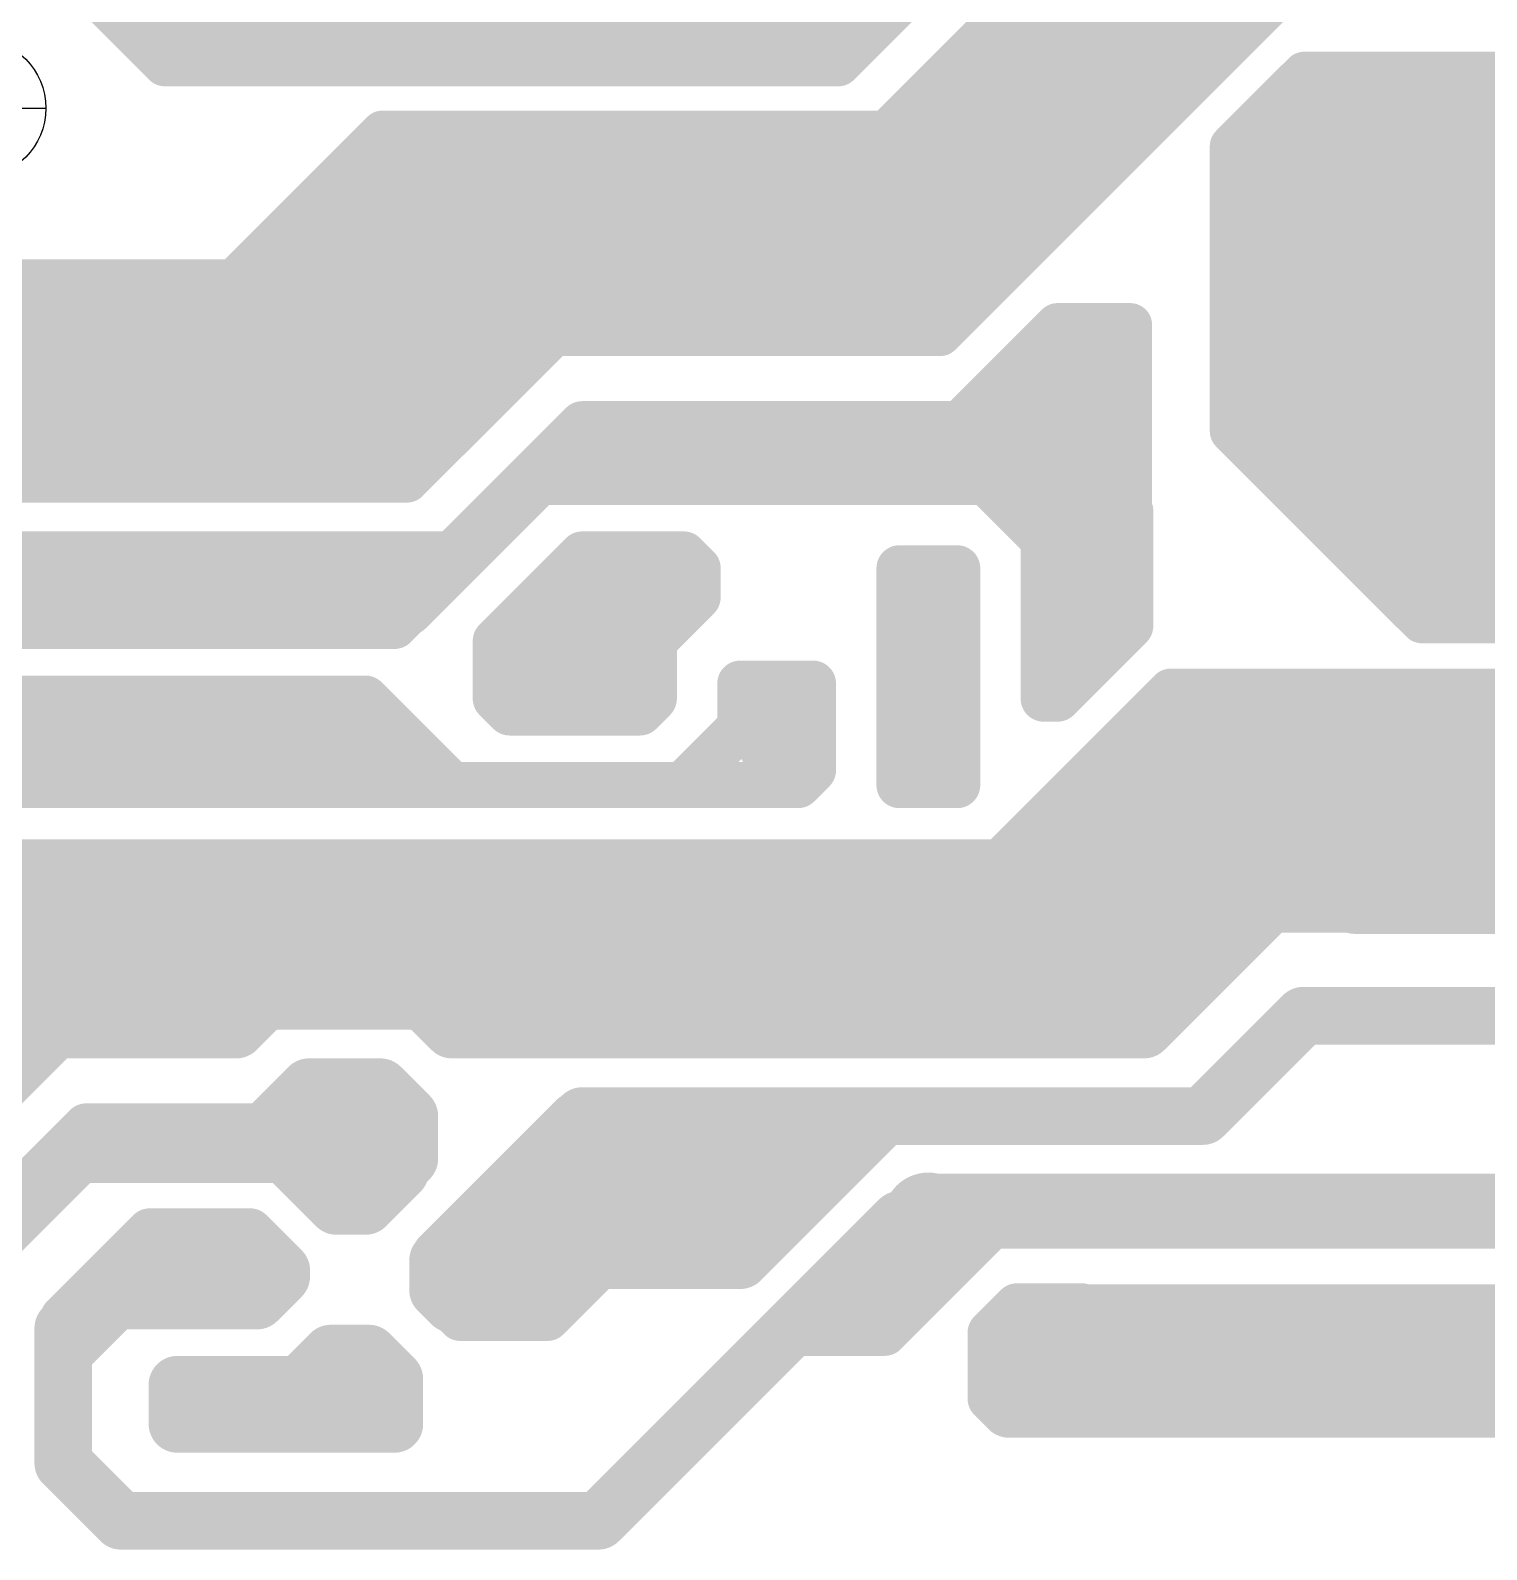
# Model space of a CAD drawing. Extents: x 13 to 23.9, y 0.2 to 11.6.
# Drawn here: x 21.697 to 22.959, y 7.575 to 8.892 of the extents above; entities that cross this region are included whole.
import ezdxf

# ---------------------------------------------------------------- set-up
doc = ezdxf.new("R2010")
doc.units = 0
doc.header["$MEASUREMENT"] = 0
doc.layers.add('BOTTOM', color=250, linetype='Continuous')
doc.layers.get('0').off()

# ---------------------------------------------------------------- blocks, each defined once
blk = doc.blocks.new('UNIT_DISC')
at = {"linetype": 'Continuous', "const_width": 0.5}
blk.add_lwpolyline([(0.25, 0, 1), (-0.25, 0, 1)], format="xyb", close=True, dxfattribs=at)
blk = doc.blocks.new('SHAPE_OV_800_800_0_0_0_0')
at = {"linetype": 'Continuous', "const_width": 0.08}
blk.add_lwpolyline([(0, 0), (0, 0)], dxfattribs=at)
at = {"xscale": 0.08, "yscale": 0.08, "zscale": 0.08}
blk.add_blockref('UNIT_DISC', (0, 0), dxfattribs=at)
blk.add_blockref('UNIT_DISC', (0, 0), dxfattribs=at)
blk = doc.blocks.new('P_OX80Y80D17A')
at = {"layer": 'BOTTOM'}
blk.add_blockref('SHAPE_OV_800_800_0_0_0_0', (0, 0), dxfattribs=at)
blk = doc.blocks.new('B1')
for p in [(21.975, 7.951), (21.85, 7.826), (22.1, 7.826), (21.975, 7.701)]:
    blk.add_blockref('P_OX80Y80D17A', p)
blk = doc.blocks.new('SHAPE_EL_780_780_0_0_0_0')
at = {"xscale": 0.078, "yscale": 0.078, "zscale": 0.078}
blk.add_blockref('UNIT_DISC', (0, 0), dxfattribs=at)
blk = doc.blocks.new('P_EX78Y78D16A')
at = {"layer": 'BOTTOM'}
blk.add_blockref('SHAPE_EL_780_780_0_0_0_0', (0, 0), dxfattribs=at)
blk = doc.blocks.new('J36')
for p in [(22.187, 8.326), (22.187, 7.926)]:
    blk.add_blockref('P_EX78Y78D16A', p)
blk = doc.blocks.new('J35')
for p in [(22.475, 8.263), (22.475, 7.863)]:
    blk.add_blockref('P_EX78Y78D16A', p)
blk = doc.blocks.new('J37')
for p in [(22.6, 8.362), (22.6, 7.762)]:
    blk.add_blockref('P_EX78Y78D16A', p)
blk = doc.blocks.new('J33')
for p in [(21.45, 7.7), (21.85, 7.7)]:
    blk.add_blockref('P_EX78Y78D16A', p)
blk = doc.blocks.new('SHAPE_EL_1400_1400_0_0_0_0')
at = {"xscale": 0.14, "yscale": 0.14, "zscale": 0.14}
blk.add_blockref('UNIT_DISC', (0, 0), dxfattribs=at)
blk = doc.blocks.new('P_EX140Y140D18A')
at = {"layer": 'BOTTOM'}
blk.add_blockref('SHAPE_EL_1400_1400_0_0_0_0', (0, 0), dxfattribs=at)
blk = doc.blocks.new('D11')
for p in [(22.987, 8.8), (22.987, 8.2)]:
    blk.add_blockref('P_EX140Y140D18A', p)
blk = doc.blocks.new('D12')
for p in [(22.8, 9.362), (22.8, 8.762)]:
    blk.add_blockref('P_EX140Y140D18A', p)
blk = doc.blocks.new('J38')
for p in [(22.6, 9.1), (22.6, 8.6)]:
    blk.add_blockref('P_EX78Y78D16A', p)
blk = doc.blocks.new('B2')
for p in [(22.35, 8.526), (22.225, 8.401), (22.475, 8.401), (22.35, 8.276)]:
    blk.add_blockref('P_OX80Y80D17A', p)
blk = doc.blocks.new('UNIT_CIRCLE')
at = {"linetype": 'Continuous'}
blk.add_circle((0, 0), 0.5, dxfattribs=at)
blk = doc.blocks.new('SHAPE_MH_1200_1200_0_0_0_0')
at = {"linetype": 'Continuous'}
for p, q in [((0, -0.06), (0, 0.06)), ((-0.06, 0), (0.06, 0))]:
    blk.add_line(p, q, dxfattribs=at)
at = {"xscale": 0.12, "yscale": 0.12, "zscale": 0.12}
blk.add_blockref('UNIT_CIRCLE', (0, 0), dxfattribs=at)
blk = doc.blocks.new('P_MX120Y120D20A')
at = {"layer": 'BOTTOM'}
blk.add_blockref('SHAPE_MH_1200_1200_0_0_0_0', (0, 0), dxfattribs=at)
blk = doc.blocks.new('SHAPE_OV_900_780_0_0_0_0')
at = {"linetype": 'Continuous', "const_width": 0.078}
blk.add_lwpolyline([(-0.006, 0), (0.006, 0)], dxfattribs=at)
at = {"xscale": 0.078, "yscale": 0.078, "zscale": 0.078}
for p in [(-0.006, 0), (0.006, 0)]:
    blk.add_blockref('UNIT_DISC', p, dxfattribs=at)
blk = doc.blocks.new('P_OX90Y78D16A')
at = {"layer": 'BOTTOM'}
blk.add_blockref('SHAPE_OV_900_780_0_0_0_0', (0, 0), dxfattribs=at)
blk = doc.blocks.new('C28')
for p in [(21.85, 8.413), (21.85, 8.263)]:
    blk.add_blockref('P_OX90Y78D16A', p)
blk = doc.blocks.new('POLY_S13_L2_26298')
at = {"layer": 'BOTTOM'}
for points in [[(21.6, 8.151), (22.212, 8.151), (21.525, 8.088)], [(21.525, 8.088), (22.212, 8.151), (21.912, 8.063)], [(21.912, 8.063), (22.212, 8.151), (22.037, 8.051)], [(22.037, 8.051), (22.212, 8.151), (22.075, 8.038)], [(22.175, 8.026), (22.075, 8.038), (22.212, 8.151)], [(21.037, 8.076), (21.525, 8.088), (21.037, 7.926)], [(21.037, 7.926), (21.525, 8.088), (21.625, 7.926)], [(21.625, 7.926), (21.525, 8.088), (21.712, 8.026)], [(21.712, 8.026), (21.525, 8.088), (21.887, 8.026)], [(21.887, 8.026), (21.525, 8.088), (21.912, 8.063)], [(22.1, 8.013), (22.075, 8.038), (22.175, 8.026)]]:
    blk.add_solid(points, dxfattribs=at)
blk = doc.blocks.new('POLY_S24_L2_26318')
at = {"layer": 'BOTTOM'}
for points in [[(21.812, 8.862), (21.65, 9.025), (22.4, 8.862)], [(22.4, 8.862), (21.65, 9.025), (22.562, 9.025)]]:
    blk.add_solid(points, dxfattribs=at)
blk = doc.blocks.new('POLY_S7_L2_26453')
at = {"layer": 'BOTTOM'}
for points in [[(20.987, 8.526), (21.062, 8.238), (20.887, 8.526)], [(20.887, 8.526), (21.062, 8.238), (20.887, 8.413)], [(21.212, 8.313), (21.062, 8.238), (20.987, 8.526)], [(21.925, 8.238), (21.062, 8.238), (21.925, 8.313)], [(21.925, 8.313), (21.062, 8.238), (21.212, 8.313)]]:
    blk.add_solid(points, dxfattribs=at)
blk = doc.blocks.new('POLY_S15_L2_26317')
at = {"layer": 'BOTTOM'}
for points in [[(22.712, 9.075), (22.775, 8.912), (22.437, 8.8)], [(22.887, 9.062), (22.775, 8.912), (22.712, 9.075)], [(22.862, 8.925), (22.775, 8.912), (22.887, 9.062)], [(21.3, 8.962), (21.587, 8.675), (21.2, 8.962)], [(21.2, 8.962), (21.587, 8.675), (21.212, 8.787)], [(22.475, 8.625), (22.15, 8.625), (22.775, 8.912)], [(22.775, 8.912), (22.15, 8.625), (22.437, 8.8)], [(22, 8.8), (22.437, 8.8), (21.875, 8.675)], [(22.437, 8.8), (22.15, 8.625), (21.875, 8.675)], [(21.5, 8.5), (21.212, 8.787), (22.025, 8.5)], [(21.212, 8.787), (21.587, 8.675), (22.025, 8.5)], [(22.025, 8.5), (21.587, 8.675), (22.15, 8.625)], [(21.875, 8.675), (22.15, 8.625), (21.587, 8.675)]]:
    blk.add_solid(points, dxfattribs=at)
blk = doc.blocks.new('POLY_S9_L2_26297')
at = {"layer": 'BOTTOM'}
for points in [[(22.587, 8.638), (22.575, 8.463), (22.512, 8.551)], [(22.65, 8.363), (22.575, 8.463), (22.65, 8.638)], [(22.65, 8.638), (22.575, 8.463), (22.587, 8.638)], [(22.437, 8.551), (22.512, 8.551), (22.437, 8.526)], [(22.437, 8.526), (22.512, 8.551), (22.537, 8.501)], [(22.537, 8.501), (22.512, 8.551), (22.575, 8.463)], [(22.587, 8.326), (22.575, 8.463), (22.65, 8.363)]]:
    blk.add_solid(points, dxfattribs=at)
blk = doc.blocks.new('POLY_S6_L2_26299')
at = {"layer": 'BOTTOM'}
for points in [[(22.175, 8.438), (22.237, 8.363), (22.1, 8.363)], [(22.275, 8.438), (22.237, 8.363), (22.175, 8.438)], [(22.1, 8.363), (22.237, 8.363), (22.1, 8.313)], [(22.1, 8.313), (22.237, 8.363), (22.212, 8.313)]]:
    blk.add_solid(points, dxfattribs=at)
blk = doc.blocks.new('POLY_S9_L2_26312')
at = {"layer": 'BOTTOM'}
for points in [[(22.687, 8.325), (22.762, 8.125), (22.537, 8.175)], [(23.475, 8.312), (22.762, 8.125), (22.687, 8.325)], [(23.475, 8.175), (22.762, 8.125), (23.475, 8.312)], [(22.537, 8.175), (22.762, 8.125), (22.162, 8.162)], [(23.425, 8.125), (22.762, 8.125), (23.475, 8.175)], [(22.162, 8.162), (22.762, 8.125), (22.15, 8.037)], [(22.15, 8.037), (22.762, 8.125), (22.662, 8.025)]]:
    blk.add_solid(points, dxfattribs=at)
blk = doc.blocks.new('POLY_S10_L2_26313')
at = {"layer": 'BOTTOM'}
for points in [[(23.075, 8.662), (22.737, 8.55), (23.075, 8.85)], [(23.075, 8.85), (22.737, 8.55), (22.8, 8.85)], [(22.8, 8.85), (22.737, 8.55), (22.737, 8.8)], [(23.162, 8.575), (22.737, 8.55), (23.075, 8.662)], [(23.425, 8.562), (22.737, 8.55), (23.162, 8.575)], [(23.437, 8.387), (22.737, 8.55), (23.425, 8.562)], [(22.912, 8.375), (22.737, 8.55), (23.437, 8.387)]]:
    blk.add_solid(points, dxfattribs=at)

msp = doc.modelspace()

# ---------------------------------------------------------------- linework, layer by layer
at = {"layer": 'BOTTOM', "linetype": 'Continuous'}
for points, const_width in [([(22.397, 8.863), (22.665, 9.131)], 0.038), ([(22.439, 8.804), (22.703, 9.068)], 0.038), ([(21.646, 9.03), (21.813, 8.863)], 0.038), ([(22.485, 8.629), (22.775, 8.919)], 0.038), ([(21.813, 8.863), (22.397, 8.863)], 0.038), ([(22.738, 8.792), (22.801, 8.855)], 0.038), ([(22.801, 8.855), (23.078, 8.855)], 0.038), ([(21.871, 8.673), (22.002, 8.804)], 0.038), ([(22.002, 8.804), (22.439, 8.804)], 0.038), ([(22.738, 8.546), (22.738, 8.792)], 0.038), ([(21.594, 8.673), (21.871, 8.673)], 0.038), ([(21.64, 8.675), (21.865, 8.675)], 0.038), ([(21.825, 8.675), (21.95, 8.675)], 0.038), ([(22.5, 8.55), (22.587, 8.637)], 0.038), ([(22.587, 8.637), (22.65, 8.637)], 0.038), ([(22.65, 8.375), (22.65, 8.637)], 0.038), ([(22.023, 8.502), (22.15, 8.629)], 0.038), ([(22.15, 8.629), (22.485, 8.629)], 0.038), ([(22.512, 8.512), (22.6, 8.6)], 0.05), ([(22.512, 8.512), (22.6, 8.6)], 0.038), ([(22.05, 8.426), (22.175, 8.551)], 0.04), ([(22.062, 8.438), (22.175, 8.551)], 0.04), ([(22.175, 8.551), (22.55, 8.551)], 0.04), ([(22.325, 8.55), (22.5, 8.55)], 0.038), ([(22.738, 8.545), (22.903, 8.38)], 0.038), ([(22.162, 8.538), (22.463, 8.538)], 0.04), ([(22.012, 8.376), (22.162, 8.526)], 0.04), ([(22.025, 8.388), (22.15, 8.513)], 0.04), ([(22.15, 8.513), (22.237, 8.513)], 0.04), ([(22.337, 8.512), (22.512, 8.512)], 0.038), ([(21.501, 8.502), (22.023, 8.502)], 0.038), ([(22.137, 8.501), (22.375, 8.501)], 0.04), ([(22.138, 8.5), (22.15, 8.5)], 0.038), ([(22.35, 8.501), (22.525, 8.501)], 0.04), ([(22.525, 8.501), (22.575, 8.451)], 0.04), ([(22.65, 8.376), (22.65, 8.476)], 0.04), ([(22.575, 8.313), (22.575, 8.451)], 0.04), ([(21.387, 8.438), (21.85, 8.438)], 0.04), ([(21.8, 8.426), (21.812, 8.438)], 0.04), ([(21.8, 8.388), (21.8, 8.426)], 0.04), ([(21.812, 8.438), (21.9, 8.438)], 0.04), ([(21.862, 8.425), (21.875, 8.438)], 0.04), ([(21.875, 8.438), (22.062, 8.438)], 0.04), ([(21.925, 8.426), (22.05, 8.426)], 0.04), ([(22.1, 8.363), (22.175, 8.438)], 0.04), ([(22.175, 8.438), (22.237, 8.438)], 0.04), ([(22.2, 8.438), (22.263, 8.438)], 0.04), ([(22.263, 8.438), (22.275, 8.426)], 0.04), ([(22.275, 8.401), (22.275, 8.426)], 0.04), ([(22.45, 8.426), (22.5, 8.426)], 0.04), ([(22.45, 8.251), (22.45, 8.426)], 0.04), ([(22.5, 8.238), (22.5, 8.426)], 0.04), ([(21.425, 8.413), (21.85, 8.413)], 0.05), ([(21.862, 8.401), (21.862, 8.425)], 0.04), ([(22.475, 8.251), (22.475, 8.413)], 0.04), ([(21.862, 8.401), (21.875, 8.388)], 0.04), ([(21.862, 8.389), (21.862, 8.401)], 0.04), ([(21.9, 8.401), (22, 8.401)], 0.04), ([(22.237, 8.363), (22.275, 8.401)], 0.04), ([(21.8, 8.388), (21.812, 8.376)], 0.04), ([(21.862, 8.389), (21.875, 8.376)], 0.04), ([(21.875, 8.388), (21.925, 8.388)], 0.04), ([(21.387, 8.376), (21.812, 8.376)], 0.04), ([(21.812, 8.376), (21.912, 8.376)], 0.04), ([(21.875, 8.376), (22.012, 8.376)], 0.04), ([(22.587, 8.313), (22.65, 8.376)], 0.04), ([(22.6, 8.325), (22.65, 8.375)], 0.038), ([(22.903, 8.38), (23.863, 8.38)], 0.038), ([(22.1, 8.313), (22.1, 8.363)], 0.04), ([(22.237, 8.313), (22.237, 8.363)], 0.04), ([(22.312, 8.288), (22.312, 8.326)], 0.04), ([(22.312, 8.326), (22.375, 8.326)], 0.04), ([(22.375, 8.251), (22.375, 8.326)], 0.04), ([(21.212, 8.313), (21.875, 8.313)], 0.04), ([(21.812, 8.313), (21.987, 8.313)], 0.04), ([(21.987, 8.313), (22.062, 8.238)], 0.04), ([(22.1, 8.313), (22.112, 8.301)], 0.04), ([(22.225, 8.301), (22.237, 8.313)], 0.04), ([(22.537, 8.172), (22.685, 8.32)], 0.038), ([(22.575, 8.313), (22.587, 8.313)], 0.04), ([(22.685, 8.32), (23.468, 8.32)], 0.038), ([(22.112, 8.301), (22.225, 8.301)], 0.04), ([(22.262, 8.238), (22.312, 8.288)], 0.04), ([(21.925, 8.276), (22.024, 8.276)], 0.04), ([(22.024, 8.276), (22.062, 8.238)], 0.04), ([(22.45, 8.238), (22.45, 8.276)], 0.04), ([(22.487, 8.237), (22.487, 8.275)], 0.038), ([(21.5, 8.251), (22.049, 8.251)], 0.04), ([(22.049, 8.251), (22.062, 8.238)], 0.04), ([(22.362, 8.238), (22.375, 8.251)], 0.04), ([(21.513, 8.238), (22.087, 8.238)], 0.04), ([(22.062, 8.238), (22.287, 8.238)], 0.04), ([(22.062, 8.238), (22.087, 8.238)], 0.04), ([(22.062, 8.238), (22.362, 8.238)], 0.04), ([(22.45, 8.238), (22.5, 8.238)], 0.04), ([(22.662, 8.026), (22.812, 8.176)], 0.05), ([(21.624, 8.172), (22.362, 8.172)], 0.038), ([(22.263, 8.172), (22.537, 8.172)], 0.038), ([(21.6, 8.145), (22.3, 8.145)], 0.038), ([(21.6, 8.145), (22.295, 8.145)], 0.038), ([(22.66, 8.035), (22.76, 8.135)], 0.05), ([(22.76, 8.135), (22.905, 8.135)], 0.05), ([(22.749, 8.129), (22.935, 8.129)], 0.038), ([(22.844, 8.128), (23.421, 8.128)], 0.038), ([(21.875, 8.026), (21.9, 8.051)], 0.05), ([(21.9, 8.051), (22.037, 8.051)], 0.05), ([(22.037, 8.051), (22.062, 8.026)], 0.05), ([(21.625, 7.926), (21.737, 8.038)], 0.04), ([(21.637, 8.026), (21.875, 8.026)], 0.05), ([(22.062, 8.026), (22.175, 8.026)], 0.05), ([(22.109, 8.035), (22.66, 8.035)], 0.05), ([(22.125, 8.026), (22.662, 8.026)], 0.05), ([(22.713, 7.951), (22.8, 8.038)], 0.05), ([(22.8, 8.038), (23.437, 8.038)], 0.05), ([(21.9, 7.938), (21.938, 7.976)], 0.05), ([(21.938, 7.976), (21.975, 7.976)], 0.05), ([(21.95, 7.976), (22, 7.976)], 0.05), ([(22, 7.976), (22.025, 7.951)], 0.05), ([(22.017, 7.921), (22.017, 7.955)], 0.05), ([(22.025, 7.914), (22.025, 7.951)], 0.05), ([(22.05, 7.826), (22.175, 7.951)], 0.05), ([(22.052, 7.829), (22.17, 7.947)], 0.05), ([(22.175, 7.951), (22.7, 7.951)], 0.05), ([(22.312, 7.826), (22.437, 7.951)], 0.05), ([(22.437, 7.951), (22.525, 7.951)], 0.05), ([(22.687, 7.951), (22.713, 7.951)], 0.05), ([(21.652, 7.849), (21.745, 7.942)], 0.04), ([(21.748, 7.937), (21.751, 7.937)], 0.05), ([(21.745, 7.942), (21.771, 7.942)], 0.04), ([(21.751, 7.937), (22.017, 7.937)], 0.05), ([(22.017, 7.903), (22.017, 7.937)], 0.05), ([(22.047, 7.832), (22.158, 7.943)], 0.038), ([(22.158, 7.943), (22.313, 7.943)], 0.038), ([(22.199, 7.899), (22.242, 7.942)], 0.038), ([(22.35, 7.912), (22.375, 7.937)], 0.038), ([(21.672, 7.845), (21.747, 7.92)], 0.04), ([(21.725, 7.913), (21.95, 7.913)], 0.04), ([(21.862, 7.913), (21.95, 7.913)], 0.04), ([(21.919, 7.916), (21.962, 7.873)], 0.05), ([(21.953, 7.911), (21.994, 7.911)], 0.05), ([(21.987, 7.876), (22.025, 7.914)], 0.05), ([(22.094, 7.824), (22.178, 7.908)], 0.05), ([(22.178, 7.908), (22.182, 7.908)], 0.05), ([(22.182, 7.906), (22.182, 7.908)], 0.05), ([(22.196, 7.917), (22.326, 7.917)], 0.05), ([(21.987, 7.873), (22.017, 7.903)], 0.05), ([(22.182, 7.852), (22.182, 7.906)], 0.05), ([(22.35, 7.862), (22.35, 7.912)], 0.038), ([(22.199, 7.829), (22.199, 7.899)], 0.038), ([(22.209, 7.889), (22.332, 7.889)], 0.05), ([(21.962, 7.873), (21.987, 7.873)], 0.05), ([(22.437, 7.763), (22.55, 7.876)], 0.04), ([(22.475, 7.876), (22.525, 7.876)], 0.05), ([(22.512, 7.876), (23.113, 7.876)], 0.05), ([(22.525, 7.863), (22.525, 7.876)], 0.05), ([(22.189, 7.6), (22.45, 7.861)], 0.05), ([(22.216, 7.857), (22.325, 7.857)], 0.05), ([(22.313, 7.825), (22.35, 7.862)], 0.038), ([(22.438, 7.776), (22.525, 7.863)], 0.05), ([(22.45, 7.861), (23.104, 7.861)], 0.05), ([(22.527, 7.86), (22.546, 7.86)], 0.04), ([(22.703, 7.855), (22.713, 7.865)], 0.038), ([(22.713, 7.865), (22.788, 7.865)], 0.038), ([(22.758, 7.865), (23.108, 7.865)], 0.038), ([(21.725, 7.776), (21.8, 7.851)], 0.04), ([(21.8, 7.851), (21.887, 7.851)], 0.04), ([(21.887, 7.851), (21.912, 7.826)], 0.04), ([(22.132, 7.802), (22.182, 7.852)], 0.05), ([(22.421, 7.79), (22.478, 7.847)], 0.04), ([(22.45, 7.826), (22.475, 7.851)], 0.05), ([(21.725, 7.767), (21.795, 7.837)], 0.05), ([(21.795, 7.837), (21.894, 7.837)], 0.05), ([(21.894, 7.837), (21.914, 7.817)], 0.05), ([(22.052, 7.803), (22.052, 7.829)], 0.05), ([(21.914, 7.816), (21.914, 7.817)], 0.05), ([(21.914, 7.812), (21.914, 7.816)], 0.05), ([(21.912, 7.813), (21.912, 7.826)], 0.04), ([(22.05, 7.8), (22.05, 7.826)], 0.05), ([(22.047, 7.797), (22.047, 7.832)], 0.038), ([(22.145, 7.775), (22.199, 7.829)], 0.038), ([(22.15, 7.825), (22.313, 7.825)], 0.038), ([(22.162, 7.826), (22.312, 7.826)], 0.05), ([(21.725, 7.762), (21.775, 7.812)], 0.05), ([(21.775, 7.812), (21.875, 7.812)], 0.05), ([(21.893, 7.791), (21.914, 7.812)], 0.05), ([(22.105, 7.802), (22.132, 7.802)], 0.05), ([(21.725, 7.739), (21.787, 7.801)], 0.04), ([(21.755, 7.791), (21.877, 7.791)], 0.05), ([(21.864, 7.791), (21.893, 7.791)], 0.05), ([(22.05, 7.8), (22.062, 7.788)], 0.05), ([(22.047, 7.797), (22.069, 7.775)], 0.038), ([(22.404, 7.789), (22.421, 7.789)], 0.04), ([(22.412, 7.776), (22.438, 7.776)], 0.05), ([(22.421, 7.789), (22.421, 7.79)], 0.04), ([(22.529, 7.763), (22.552, 7.786)], 0.04), ([(22.552, 7.786), (22.608, 7.786)], 0.04), ([(22.599, 7.785), (23.155, 7.785)], 0.04), ([(21.725, 7.722), (21.725, 7.767)], 0.05), ([(21.725, 7.65), (21.725, 7.762)], 0.05), ([(22.069, 7.775), (22.145, 7.775)], 0.038), ([(22.365, 7.773), (22.44, 7.773)], 0.04), ([(22.587, 7.762), (23.15, 7.762)], 0.05), ([(22.35, 7.763), (22.437, 7.763)], 0.04), ([(22.529, 7.706), (22.529, 7.763)], 0.04), ([(21.93, 7.718), (21.957, 7.745)], 0.05), ([(21.957, 7.745), (21.99, 7.745)], 0.05), ([(21.99, 7.745), (22.012, 7.723)], 0.05), ([(22.56, 7.725), (22.56, 7.75)], 0.04), ([(22.56, 7.75), (22.677, 7.75)], 0.04), ([(21.725, 7.663), (21.725, 7.739)], 0.04), ([(22.012, 7.684), (22.012, 7.723)], 0.05), ([(21.824, 7.684), (21.824, 7.718)], 0.05), ([(21.824, 7.718), (21.945, 7.718)], 0.05), ([(21.84, 7.718), (21.93, 7.718)], 0.05), ([(22.56, 7.725), (23.116, 7.725)], 0.04), ([(22.529, 7.706), (22.542, 7.693)], 0.04), ([(22.545, 7.697), (23.109, 7.697)], 0.05), ([(22.785, 7.701), (23.858, 7.701)], 0.05), ([(21.824, 7.684), (22.012, 7.684)], 0.05), ([(21.85, 7.7), (21.987, 7.7)], 0.038), ([(22.542, 7.693), (23.103, 7.693)], 0.04), ([(21.725, 7.65), (21.775, 7.6)], 0.05), ([(21.775, 7.6), (22.189, 7.6)], 0.05)]:
    msp.add_lwpolyline(points, dxfattribs=dict(at, const_width=const_width))

# ---------------------------------------------------------------- block references
for name, p in [('POLY_S24_L2_26318', (0, 0)), ('D12', (0, 0)), ('J38', (0, 0)), ('POLY_S15_L2_26317', (0, 0)), ('P_MX120Y120D20A', (21.65, 8.825)), ('D11', (0, 0)), ('POLY_S10_L2_26313', (0, 0)), ('POLY_S9_L2_26297', (0, 0)), ('B2', (0, 0)), ('POLY_S7_L2_26453', (0, 0)), ('C28', (0, 0)), ('POLY_S6_L2_26299', (0, 0)), ('J37', (0, 0)), ('J36', (0, 0)), ('POLY_S9_L2_26312', (0, 0)), ('J35', (0, 0)), ('POLY_S13_L2_26298', (0, 0)), ('B1', (0, 0)), ('J33', (0, 0))]:
    msp.add_blockref(name, p)
at = {"layer": 'BOTTOM'}
for p, xscale, yscale, zscale in [((21.813, 8.863), 0.038, 0.038, 0.038), ((21.813, 8.863), 0.038, 0.038, 0.038), ((22.397, 8.863), 0.038, 0.038, 0.038), ((22.397, 8.863), 0.038, 0.038, 0.038), ((22.801, 8.855), 0.038, 0.038, 0.038), ((22.801, 8.855), 0.038, 0.038, 0.038), ((22.002, 8.804), 0.038, 0.038, 0.038), ((22.002, 8.804), 0.038, 0.038, 0.038), ((22.439, 8.804), 0.038, 0.038, 0.038), ((22.439, 8.804), 0.038, 0.038, 0.038), ((22.738, 8.792), 0.038, 0.038, 0.038), ((22.738, 8.792), 0.038, 0.038, 0.038), ((21.825, 8.675), 0.038, 0.038, 0.038), ((21.865, 8.675), 0.038, 0.038, 0.038), ((21.871, 8.673), 0.038, 0.038, 0.038), ((21.871, 8.673), 0.038, 0.038, 0.038), ((21.95, 8.675), 0.038, 0.038, 0.038), ((22.587, 8.637), 0.038, 0.038, 0.038), ((22.587, 8.637), 0.038, 0.038, 0.038), ((22.65, 8.637), 0.038, 0.038, 0.038), ((22.65, 8.637), 0.038, 0.038, 0.038), ((22.15, 8.629), 0.038, 0.038, 0.038), ((22.15, 8.629), 0.038, 0.038, 0.038), ((22.485, 8.629), 0.038, 0.038, 0.038), ((22.485, 8.629), 0.038, 0.038, 0.038), ((22.6, 8.6), 0.05, 0.05, 0.05), ((22.6, 8.6), 0.038, 0.038, 0.038), ((22.175, 8.551), 0.04, 0.04, 0.04), ((22.175, 8.551), 0.04, 0.04, 0.04), ((22.175, 8.551), 0.04, 0.04, 0.04), ((22.325, 8.55), 0.038, 0.038, 0.038), ((22.5, 8.55), 0.038, 0.038, 0.038), ((22.5, 8.55), 0.038, 0.038, 0.038), ((22.55, 8.551), 0.04, 0.04, 0.04), ((22.738, 8.546), 0.038, 0.038, 0.038), ((22.738, 8.545), 0.038, 0.038, 0.038), ((22.162, 8.538), 0.04, 0.04, 0.04), ((22.463, 8.538), 0.04, 0.04, 0.04), ((22.162, 8.526), 0.04, 0.04, 0.04), ((22.15, 8.513), 0.04, 0.04, 0.04), ((22.15, 8.513), 0.04, 0.04, 0.04), ((22.237, 8.513), 0.04, 0.04, 0.04), ((22.337, 8.512), 0.038, 0.038, 0.038), ((22.512, 8.512), 0.05, 0.05, 0.05), ((22.512, 8.512), 0.038, 0.038, 0.038), ((22.512, 8.512), 0.038, 0.038, 0.038), ((22.023, 8.502), 0.038, 0.038, 0.038), ((22.023, 8.502), 0.038, 0.038, 0.038), ((22.137, 8.501), 0.04, 0.04, 0.04), ((22.138, 8.5), 0.038, 0.038, 0.038), ((22.15, 8.5), 0.038, 0.038, 0.038), ((22.35, 8.501), 0.04, 0.04, 0.04), ((22.375, 8.501), 0.04, 0.04, 0.04), ((22.525, 8.501), 0.04, 0.04, 0.04), ((22.525, 8.501), 0.04, 0.04, 0.04), ((22.65, 8.476), 0.04, 0.04, 0.04), ((22.575, 8.451), 0.04, 0.04, 0.04), ((22.575, 8.451), 0.04, 0.04, 0.04), ((21.8, 8.426), 0.04, 0.04, 0.04), ((21.8, 8.426), 0.04, 0.04, 0.04), ((21.812, 8.438), 0.04, 0.04, 0.04), ((21.812, 8.438), 0.04, 0.04, 0.04), ((21.85, 8.438), 0.04, 0.04, 0.04), ((21.875, 8.438), 0.04, 0.04, 0.04), ((21.875, 8.438), 0.04, 0.04, 0.04), ((21.9, 8.438), 0.04, 0.04, 0.04), ((21.925, 8.426), 0.04, 0.04, 0.04), ((22.05, 8.426), 0.04, 0.04, 0.04), ((22.05, 8.426), 0.04, 0.04, 0.04), ((22.062, 8.438), 0.04, 0.04, 0.04), ((22.062, 8.438), 0.04, 0.04, 0.04), ((22.175, 8.438), 0.04, 0.04, 0.04), ((22.175, 8.438), 0.04, 0.04, 0.04), ((22.2, 8.438), 0.04, 0.04, 0.04), ((22.237, 8.438), 0.04, 0.04, 0.04), ((22.263, 8.438), 0.04, 0.04, 0.04), ((22.263, 8.438), 0.04, 0.04, 0.04), ((22.275, 8.426), 0.04, 0.04, 0.04), ((22.275, 8.426), 0.04, 0.04, 0.04), ((22.45, 8.426), 0.04, 0.04, 0.04), ((22.45, 8.426), 0.04, 0.04, 0.04), ((22.5, 8.426), 0.04, 0.04, 0.04), ((22.5, 8.426), 0.04, 0.04, 0.04), ((21.85, 8.413), 0.05, 0.05, 0.05), ((21.862, 8.425), 0.04, 0.04, 0.04), ((21.862, 8.425), 0.04, 0.04, 0.04), ((22.475, 8.413), 0.04, 0.04, 0.04), ((21.862, 8.401), 0.04, 0.04, 0.04), ((21.862, 8.401), 0.04, 0.04, 0.04), ((21.862, 8.401), 0.04, 0.04, 0.04), ((21.9, 8.401), 0.04, 0.04, 0.04), ((22, 8.401), 0.04, 0.04, 0.04), ((22.275, 8.401), 0.04, 0.04, 0.04), ((22.275, 8.401), 0.04, 0.04, 0.04), ((21.8, 8.388), 0.04, 0.04, 0.04), ((21.8, 8.388), 0.04, 0.04, 0.04), ((21.862, 8.389), 0.04, 0.04, 0.04), ((21.862, 8.389), 0.04, 0.04, 0.04), ((21.875, 8.388), 0.04, 0.04, 0.04), ((21.875, 8.388), 0.04, 0.04, 0.04), ((21.925, 8.388), 0.04, 0.04, 0.04), ((22.025, 8.388), 0.04, 0.04, 0.04), ((21.812, 8.376), 0.04, 0.04, 0.04), ((21.812, 8.376), 0.04, 0.04, 0.04), ((21.812, 8.376), 0.04, 0.04, 0.04), ((21.875, 8.376), 0.04, 0.04, 0.04), ((21.875, 8.376), 0.04, 0.04, 0.04), ((21.912, 8.376), 0.04, 0.04, 0.04), ((22.012, 8.376), 0.04, 0.04, 0.04), ((22.012, 8.376), 0.04, 0.04, 0.04), ((22.65, 8.376), 0.04, 0.04, 0.04), ((22.65, 8.376), 0.04, 0.04, 0.04), ((22.65, 8.375), 0.038, 0.038, 0.038), ((22.65, 8.375), 0.038, 0.038, 0.038), ((22.903, 8.38), 0.038, 0.038, 0.038), ((22.903, 8.38), 0.038, 0.038, 0.038), ((22.1, 8.363), 0.04, 0.04, 0.04), ((22.1, 8.363), 0.04, 0.04, 0.04), ((22.237, 8.363), 0.04, 0.04, 0.04), ((22.237, 8.363), 0.04, 0.04, 0.04), ((22.312, 8.326), 0.04, 0.04, 0.04), ((22.312, 8.326), 0.04, 0.04, 0.04), ((22.375, 8.326), 0.04, 0.04, 0.04), ((22.375, 8.326), 0.04, 0.04, 0.04), ((22.6, 8.325), 0.038, 0.038, 0.038), ((21.812, 8.313), 0.04, 0.04, 0.04), ((21.875, 8.313), 0.04, 0.04, 0.04), ((21.987, 8.313), 0.04, 0.04, 0.04), ((21.987, 8.313), 0.04, 0.04, 0.04), ((22.1, 8.313), 0.04, 0.04, 0.04), ((22.1, 8.313), 0.04, 0.04, 0.04), ((22.237, 8.313), 0.04, 0.04, 0.04), ((22.237, 8.313), 0.04, 0.04, 0.04), ((22.575, 8.313), 0.04, 0.04, 0.04), ((22.575, 8.313), 0.04, 0.04, 0.04), ((22.587, 8.313), 0.04, 0.04, 0.04), ((22.587, 8.313), 0.04, 0.04, 0.04), ((22.685, 8.32), 0.038, 0.038, 0.038), ((22.685, 8.32), 0.038, 0.038, 0.038), ((22.112, 8.301), 0.04, 0.04, 0.04), ((22.112, 8.301), 0.04, 0.04, 0.04), ((22.225, 8.301), 0.04, 0.04, 0.04), ((22.225, 8.301), 0.04, 0.04, 0.04), ((22.312, 8.288), 0.04, 0.04, 0.04), ((22.312, 8.288), 0.04, 0.04, 0.04), ((21.925, 8.276), 0.04, 0.04, 0.04), ((22.024, 8.276), 0.04, 0.04, 0.04), ((22.024, 8.276), 0.04, 0.04, 0.04), ((22.45, 8.276), 0.04, 0.04, 0.04), ((22.487, 8.275), 0.038, 0.038, 0.038), ((22.049, 8.251), 0.04, 0.04, 0.04), ((22.049, 8.251), 0.04, 0.04, 0.04), ((22.375, 8.251), 0.04, 0.04, 0.04), ((22.375, 8.251), 0.04, 0.04, 0.04), ((22.45, 8.251), 0.04, 0.04, 0.04), ((22.475, 8.251), 0.04, 0.04, 0.04), ((22.062, 8.238), 0.04, 0.04, 0.04), ((22.062, 8.238), 0.04, 0.04, 0.04), ((22.062, 8.238), 0.04, 0.04, 0.04), ((22.062, 8.238), 0.04, 0.04, 0.04), ((22.062, 8.238), 0.04, 0.04, 0.04), ((22.062, 8.238), 0.04, 0.04, 0.04), ((22.087, 8.238), 0.04, 0.04, 0.04), ((22.087, 8.238), 0.04, 0.04, 0.04), ((22.262, 8.238), 0.04, 0.04, 0.04), ((22.287, 8.238), 0.04, 0.04, 0.04), ((22.362, 8.238), 0.04, 0.04, 0.04), ((22.362, 8.238), 0.04, 0.04, 0.04), ((22.45, 8.238), 0.04, 0.04, 0.04), ((22.45, 8.238), 0.04, 0.04, 0.04), ((22.487, 8.237), 0.038, 0.038, 0.038), ((22.5, 8.238), 0.04, 0.04, 0.04), ((22.5, 8.238), 0.04, 0.04, 0.04), ((22.812, 8.176), 0.05, 0.05, 0.05), ((22.263, 8.172), 0.038, 0.038, 0.038), ((22.362, 8.172), 0.038, 0.038, 0.038), ((22.537, 8.172), 0.038, 0.038, 0.038), ((22.537, 8.172), 0.038, 0.038, 0.038), ((22.295, 8.145), 0.038, 0.038, 0.038), ((22.3, 8.145), 0.038, 0.038, 0.038), ((22.76, 8.135), 0.05, 0.05, 0.05), ((22.76, 8.135), 0.05, 0.05, 0.05), ((22.905, 8.135), 0.05, 0.05, 0.05), ((22.749, 8.129), 0.038, 0.038, 0.038), ((22.844, 8.128), 0.038, 0.038, 0.038), ((22.935, 8.129), 0.038, 0.038, 0.038), ((21.9, 8.051), 0.05, 0.05, 0.05), ((21.9, 8.051), 0.05, 0.05, 0.05), ((22.037, 8.051), 0.05, 0.05, 0.05), ((22.037, 8.051), 0.05, 0.05, 0.05), ((21.737, 8.038), 0.04, 0.04, 0.04), ((21.875, 8.026), 0.05, 0.05, 0.05), ((21.875, 8.026), 0.05, 0.05, 0.05), ((22.062, 8.026), 0.05, 0.05, 0.05), ((22.062, 8.026), 0.05, 0.05, 0.05), ((22.109, 8.035), 0.05, 0.05, 0.05), ((22.125, 8.026), 0.05, 0.05, 0.05), ((22.175, 8.026), 0.05, 0.05, 0.05), ((22.66, 8.035), 0.05, 0.05, 0.05), ((22.66, 8.035), 0.05, 0.05, 0.05), ((22.662, 8.026), 0.05, 0.05, 0.05), ((22.662, 8.026), 0.05, 0.05, 0.05), ((22.8, 8.038), 0.05, 0.05, 0.05), ((22.8, 8.038), 0.05, 0.05, 0.05), ((21.938, 7.976), 0.05, 0.05, 0.05), ((21.938, 7.976), 0.05, 0.05, 0.05), ((21.95, 7.976), 0.05, 0.05, 0.05), ((21.975, 7.976), 0.05, 0.05, 0.05), ((22, 7.976), 0.05, 0.05, 0.05), ((22, 7.976), 0.05, 0.05, 0.05), ((22.017, 7.955), 0.05, 0.05, 0.05), ((22.025, 7.951), 0.05, 0.05, 0.05), ((22.025, 7.951), 0.05, 0.05, 0.05), ((22.17, 7.947), 0.05, 0.05, 0.05), ((22.175, 7.951), 0.05, 0.05, 0.05), ((22.175, 7.951), 0.05, 0.05, 0.05), ((22.437, 7.951), 0.05, 0.05, 0.05), ((22.437, 7.951), 0.05, 0.05, 0.05), ((22.525, 7.951), 0.05, 0.05, 0.05), ((22.687, 7.951), 0.05, 0.05, 0.05), ((22.7, 7.951), 0.05, 0.05, 0.05), ((22.713, 7.951), 0.05, 0.05, 0.05), ((22.713, 7.951), 0.05, 0.05, 0.05), ((21.748, 7.937), 0.05, 0.05, 0.05), ((21.745, 7.942), 0.04, 0.04, 0.04), ((21.745, 7.942), 0.04, 0.04, 0.04), ((21.751, 7.937), 0.05, 0.05, 0.05), ((21.751, 7.937), 0.05, 0.05, 0.05), ((21.771, 7.942), 0.04, 0.04, 0.04), ((21.9, 7.938), 0.05, 0.05, 0.05), ((22.017, 7.937), 0.05, 0.05, 0.05), ((22.017, 7.937), 0.05, 0.05, 0.05), ((22.158, 7.943), 0.038, 0.038, 0.038), ((22.158, 7.943), 0.038, 0.038, 0.038), ((22.242, 7.942), 0.038, 0.038, 0.038), ((22.313, 7.943), 0.038, 0.038, 0.038), ((22.017, 7.921), 0.05, 0.05, 0.05), ((22.375, 7.937), 0.038, 0.038, 0.038), ((21.725, 7.913), 0.04, 0.04, 0.04), ((21.747, 7.92), 0.04, 0.04, 0.04), ((21.862, 7.913), 0.04, 0.04, 0.04), ((21.919, 7.916), 0.05, 0.05, 0.05), ((21.953, 7.911), 0.05, 0.05, 0.05), ((21.95, 7.913), 0.04, 0.04, 0.04), ((21.95, 7.913), 0.04, 0.04, 0.04), ((21.994, 7.911), 0.05, 0.05, 0.05), ((22.025, 7.914), 0.05, 0.05, 0.05), ((22.025, 7.914), 0.05, 0.05, 0.05), ((22.178, 7.908), 0.05, 0.05, 0.05), ((22.178, 7.908), 0.05, 0.05, 0.05), ((22.182, 7.908), 0.05, 0.05, 0.05), ((22.182, 7.908), 0.05, 0.05, 0.05), ((22.196, 7.917), 0.05, 0.05, 0.05), ((22.326, 7.917), 0.05, 0.05, 0.05), ((22.017, 7.903), 0.05, 0.05, 0.05), ((22.017, 7.903), 0.05, 0.05, 0.05), ((22.182, 7.906), 0.05, 0.05, 0.05), ((22.182, 7.906), 0.05, 0.05, 0.05), ((22.35, 7.912), 0.038, 0.038, 0.038), ((22.35, 7.912), 0.038, 0.038, 0.038), ((22.199, 7.899), 0.038, 0.038, 0.038), ((22.199, 7.899), 0.038, 0.038, 0.038), ((22.209, 7.889), 0.05, 0.05, 0.05), ((22.332, 7.889), 0.05, 0.05, 0.05), ((21.962, 7.873), 0.05, 0.05, 0.05), ((21.962, 7.873), 0.05, 0.05, 0.05), ((21.987, 7.876), 0.05, 0.05, 0.05), ((21.987, 7.873), 0.05, 0.05, 0.05), ((21.987, 7.873), 0.05, 0.05, 0.05), ((22.475, 7.876), 0.05, 0.05, 0.05), ((22.512, 7.876), 0.05, 0.05, 0.05), ((22.525, 7.876), 0.05, 0.05, 0.05), ((22.525, 7.876), 0.05, 0.05, 0.05), ((22.55, 7.876), 0.04, 0.04, 0.04), ((22.216, 7.857), 0.05, 0.05, 0.05), ((22.325, 7.857), 0.05, 0.05, 0.05), ((22.35, 7.862), 0.038, 0.038, 0.038), ((22.35, 7.862), 0.038, 0.038, 0.038), ((22.45, 7.861), 0.05, 0.05, 0.05), ((22.45, 7.861), 0.05, 0.05, 0.05), ((22.525, 7.863), 0.05, 0.05, 0.05), ((22.525, 7.863), 0.05, 0.05, 0.05), ((22.527, 7.86), 0.04, 0.04, 0.04), ((22.546, 7.86), 0.04, 0.04, 0.04), ((22.713, 7.865), 0.038, 0.038, 0.038), ((22.713, 7.865), 0.038, 0.038, 0.038), ((22.758, 7.865), 0.038, 0.038, 0.038), ((22.788, 7.865), 0.038, 0.038, 0.038), ((21.8, 7.851), 0.04, 0.04, 0.04), ((21.8, 7.851), 0.04, 0.04, 0.04), ((21.887, 7.851), 0.04, 0.04, 0.04), ((21.887, 7.851), 0.04, 0.04, 0.04), ((22.182, 7.852), 0.05, 0.05, 0.05), ((22.182, 7.852), 0.05, 0.05, 0.05), ((22.475, 7.851), 0.05, 0.05, 0.05), ((22.478, 7.847), 0.04, 0.04, 0.04), ((22.703, 7.855), 0.038, 0.038, 0.038), ((21.795, 7.837), 0.05, 0.05, 0.05), ((21.795, 7.837), 0.05, 0.05, 0.05), ((21.894, 7.837), 0.05, 0.05, 0.05), ((21.894, 7.837), 0.05, 0.05, 0.05), ((22.052, 7.829), 0.05, 0.05, 0.05), ((22.052, 7.829), 0.05, 0.05, 0.05), ((21.914, 7.817), 0.05, 0.05, 0.05), ((21.914, 7.817), 0.05, 0.05, 0.05), ((21.914, 7.816), 0.05, 0.05, 0.05), ((21.914, 7.816), 0.05, 0.05, 0.05), ((21.912, 7.826), 0.04, 0.04, 0.04), ((21.912, 7.826), 0.04, 0.04, 0.04), ((22.05, 7.826), 0.05, 0.05, 0.05), ((22.05, 7.826), 0.05, 0.05, 0.05), ((22.047, 7.832), 0.038, 0.038, 0.038), ((22.047, 7.832), 0.038, 0.038, 0.038), ((22.094, 7.824), 0.05, 0.05, 0.05), ((22.15, 7.825), 0.038, 0.038, 0.038), ((22.162, 7.826), 0.05, 0.05, 0.05), ((22.199, 7.829), 0.038, 0.038, 0.038), ((22.199, 7.829), 0.038, 0.038, 0.038), ((22.312, 7.826), 0.05, 0.05, 0.05), ((22.312, 7.826), 0.05, 0.05, 0.05), ((22.313, 7.825), 0.038, 0.038, 0.038), ((22.313, 7.825), 0.038, 0.038, 0.038), ((22.45, 7.826), 0.05, 0.05, 0.05), ((21.775, 7.812), 0.05, 0.05, 0.05), ((21.775, 7.812), 0.05, 0.05, 0.05), ((21.875, 7.812), 0.05, 0.05, 0.05), ((21.914, 7.812), 0.05, 0.05, 0.05), ((21.914, 7.812), 0.05, 0.05, 0.05), ((21.912, 7.813), 0.04, 0.04, 0.04), ((22.052, 7.803), 0.05, 0.05, 0.05), ((22.105, 7.802), 0.05, 0.05, 0.05), ((22.132, 7.802), 0.05, 0.05, 0.05), ((22.132, 7.802), 0.05, 0.05, 0.05), ((21.755, 7.791), 0.05, 0.05, 0.05), ((21.787, 7.801), 0.04, 0.04, 0.04), ((21.864, 7.791), 0.05, 0.05, 0.05), ((21.877, 7.791), 0.05, 0.05, 0.05), ((21.893, 7.791), 0.05, 0.05, 0.05), ((21.893, 7.791), 0.05, 0.05, 0.05), ((22.05, 7.8), 0.05, 0.05, 0.05), ((22.05, 7.8), 0.05, 0.05, 0.05), ((22.047, 7.797), 0.038, 0.038, 0.038), ((22.047, 7.797), 0.038, 0.038, 0.038), ((22.062, 7.788), 0.05, 0.05, 0.05), ((22.404, 7.789), 0.04, 0.04, 0.04), ((22.412, 7.776), 0.05, 0.05, 0.05), ((22.421, 7.79), 0.04, 0.04, 0.04), ((22.421, 7.79), 0.04, 0.04, 0.04), ((22.421, 7.789), 0.04, 0.04, 0.04), ((22.421, 7.789), 0.04, 0.04, 0.04), ((22.438, 7.776), 0.05, 0.05, 0.05), ((22.438, 7.776), 0.05, 0.05, 0.05), ((22.552, 7.786), 0.04, 0.04, 0.04), ((22.552, 7.786), 0.04, 0.04, 0.04), ((22.599, 7.785), 0.04, 0.04, 0.04), ((22.608, 7.786), 0.04, 0.04, 0.04), ((21.725, 7.767), 0.05, 0.05, 0.05), ((21.725, 7.767), 0.05, 0.05, 0.05), ((21.725, 7.762), 0.05, 0.05, 0.05), ((21.725, 7.762), 0.05, 0.05, 0.05), ((21.725, 7.776), 0.04, 0.04, 0.04), ((22.069, 7.775), 0.038, 0.038, 0.038), ((22.069, 7.775), 0.038, 0.038, 0.038), ((22.145, 7.775), 0.038, 0.038, 0.038), ((22.145, 7.775), 0.038, 0.038, 0.038), ((22.365, 7.773), 0.04, 0.04, 0.04), ((22.44, 7.773), 0.04, 0.04, 0.04), ((22.587, 7.762), 0.05, 0.05, 0.05), ((22.35, 7.763), 0.04, 0.04, 0.04), ((22.437, 7.763), 0.04, 0.04, 0.04), ((22.437, 7.763), 0.04, 0.04, 0.04), ((22.529, 7.763), 0.04, 0.04, 0.04), ((22.529, 7.763), 0.04, 0.04, 0.04), ((21.957, 7.745), 0.05, 0.05, 0.05), ((21.957, 7.745), 0.05, 0.05, 0.05), ((21.99, 7.745), 0.05, 0.05, 0.05), ((21.99, 7.745), 0.05, 0.05, 0.05), ((22.56, 7.75), 0.04, 0.04, 0.04), ((22.56, 7.75), 0.04, 0.04, 0.04), ((22.677, 7.75), 0.04, 0.04, 0.04), ((21.725, 7.722), 0.05, 0.05, 0.05), ((21.725, 7.739), 0.04, 0.04, 0.04), ((21.725, 7.739), 0.04, 0.04, 0.04), ((22.012, 7.723), 0.05, 0.05, 0.05), ((22.012, 7.723), 0.05, 0.05, 0.05), ((21.824, 7.718), 0.05, 0.05, 0.05), ((21.824, 7.718), 0.05, 0.05, 0.05), ((21.84, 7.718), 0.05, 0.05, 0.05), ((21.93, 7.718), 0.05, 0.05, 0.05), ((21.93, 7.718), 0.05, 0.05, 0.05), ((21.945, 7.718), 0.05, 0.05, 0.05), ((22.56, 7.725), 0.04, 0.04, 0.04), ((22.56, 7.725), 0.04, 0.04, 0.04), ((22.529, 7.706), 0.04, 0.04, 0.04), ((22.529, 7.706), 0.04, 0.04, 0.04), ((22.545, 7.697), 0.05, 0.05, 0.05), ((22.785, 7.701), 0.05, 0.05, 0.05), ((21.824, 7.684), 0.05, 0.05, 0.05), ((21.824, 7.684), 0.05, 0.05, 0.05), ((21.85, 7.7), 0.038, 0.038, 0.038), ((21.987, 7.7), 0.038, 0.038, 0.038), ((22.012, 7.684), 0.05, 0.05, 0.05), ((22.012, 7.684), 0.05, 0.05, 0.05), ((22.542, 7.693), 0.04, 0.04, 0.04), ((22.542, 7.693), 0.04, 0.04, 0.04), ((21.725, 7.663), 0.04, 0.04, 0.04), ((21.725, 7.65), 0.05, 0.05, 0.05), ((21.725, 7.65), 0.05, 0.05, 0.05), ((21.775, 7.6), 0.05, 0.05, 0.05), ((21.775, 7.6), 0.05, 0.05, 0.05), ((22.189, 7.6), 0.05, 0.05, 0.05), ((22.189, 7.6), 0.05, 0.05, 0.05)]:
    msp.add_blockref('UNIT_DISC', p, dxfattribs=dict(at, xscale=xscale, yscale=yscale, zscale=zscale))

doc.saveas('drawing.dxf')
